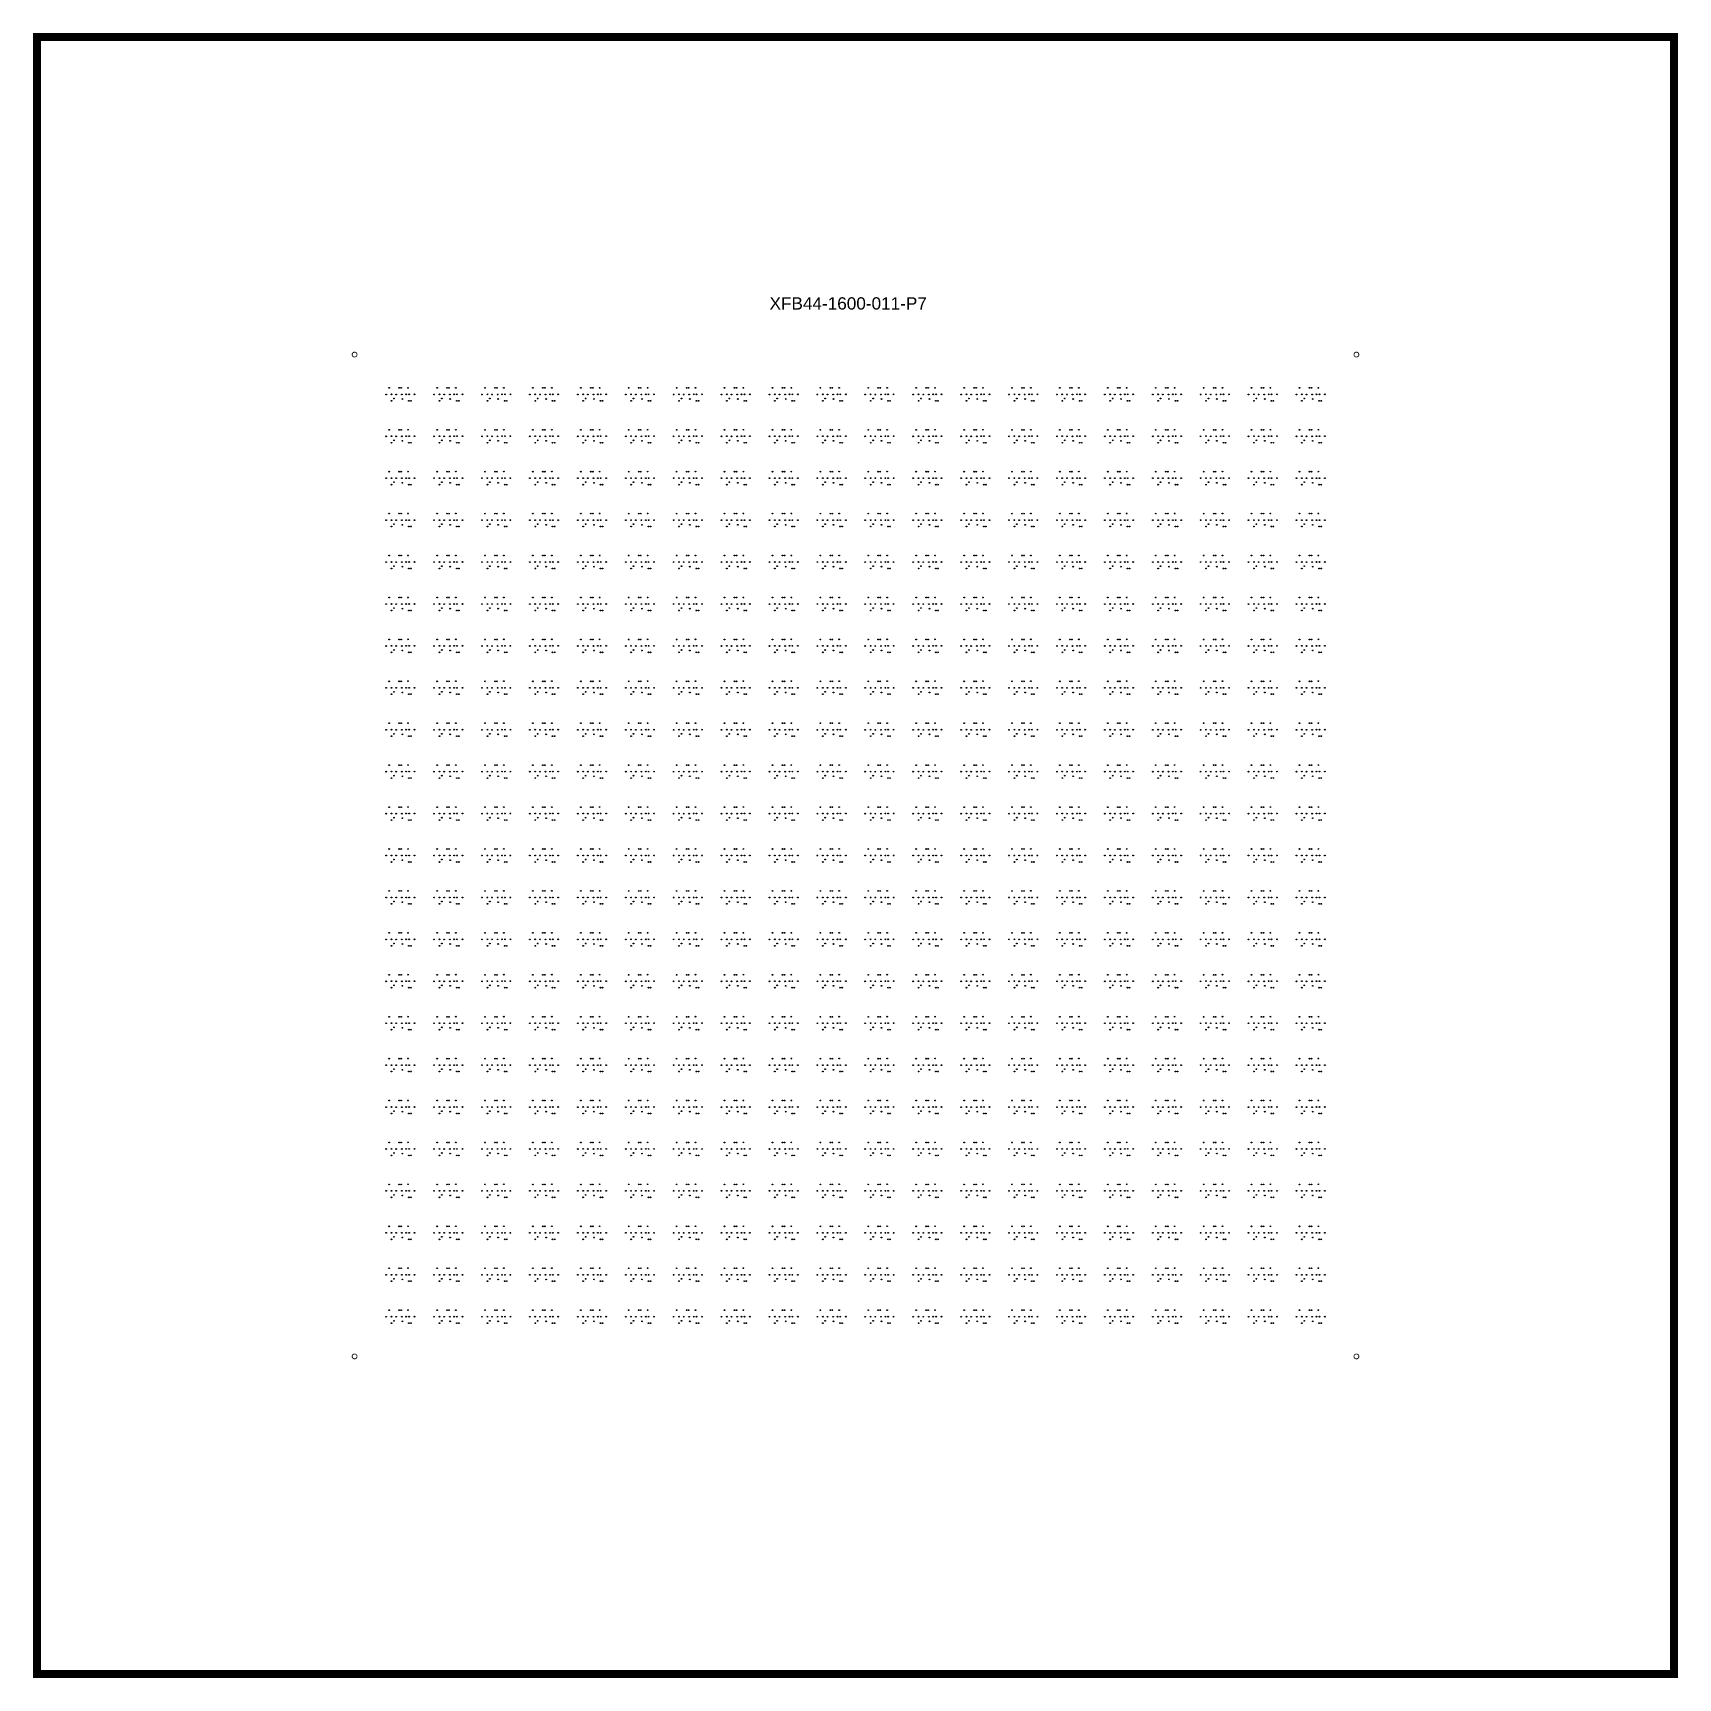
# Model space of a CAD drawing. Extents: x -100 to 100, y -100 to 100.
import ezdxf

# ---------------------------------------------------------------- set-up
doc = ezdxf.new("R2010")
doc.units = 0
doc.layers.add('P7', color=7, linetype='continuous')
doc.styles.get("Standard").update_dxf_attribs({"font": 'ARIAL.TTF'})

# ---------------------------------------------------------------- blocks, each defined once
blk = doc.blocks.new('LDI_XFB44-1600-011_P7_B1')
at = {"layer": 'P7'}
for centre in [(-56.98, -55.55), (-55.75, -55.55), (-55.51, -55.55), (-54.67, -55.54), (-51.12, -55.55), (-49.9, -55.55), (-49.66, -55.55), (-48.82, -55.54), (-45.27, -55.55), (-44.05, -55.55), (-43.8, -55.55), (-42.96, -55.54), (-39.42, -55.55), (-38.19, -55.55), (-37.95, -55.55), (-37.11, -55.54), (-33.56, -55.55), (-32.34, -55.55), (-32.09, -55.55), (-31.26, -55.54), (-27.71, -55.55), (-26.49, -55.55), (-26.24, -55.55), (-25.4, -55.54), (-21.85, -55.55), (-20.63, -55.55), (-20.39, -55.55), (-19.55, -55.54), (-16, -55.55), (-14.78, -55.55), (-14.53, -55.55), (-13.7, -55.54), (-10.15, -55.55), (-8.92, -55.55), (-8.68, -55.55), (-7.84, -55.54), (-4.29, -55.55), (-3.07, -55.55), (-2.83, -55.55), (-1.99, -55.54), (1.56, -55.55), (2.78, -55.55), (3.03, -55.55), (3.87, -55.54), (7.41, -55.55), (8.64, -55.55), (8.88, -55.55), (9.72, -55.54), (13.27, -55.55), (14.49, -55.55), (14.74, -55.55), (15.57, -55.54), (19.12, -55.55), (20.34, -55.55), (20.59, -55.55), (21.43, -55.54), (24.97, -55.55), (26.2, -55.55), (26.44, -55.55), (27.28, -55.54), (30.83, -55.55), (32.05, -55.55), (32.3, -55.55), (33.13, -55.54), (36.68, -55.55), (37.9, -55.55), (38.15, -55.55), (38.99, -55.54), (42.54, -55.55), (43.76, -55.55), (44, -55.55), (44.84, -55.54), (48.39, -55.55), (49.61, -55.55), (49.86, -55.55), (50.69, -55.54), (54.24, -55.55), (55.47, -55.55), (55.71, -55.55), (56.55, -55.54), (-57.34, -56.35), (-56.69, -56.34), (-56.68, -57.13), (-56.39, -56.84), (-56.11, -56.35), (-55.43, -56.35), (-55.36, -56.91), (-54.89, -56.34), (-54.57, -57.13), (-54.54, -56.34), (-54.31, -57.13), (-53.88, -56.34), (-51.49, -56.35), (-50.83, -56.34), (-50.83, -57.13), (-50.53, -56.84), (-50.26, -56.35), (-49.57, -56.35), (-49.51, -56.91), (-49.04, -56.34), (-48.72, -57.13), (-48.69, -56.34), (-48.46, -57.13), (-48.02, -56.34), (-45.64, -56.35), (-44.98, -56.34), (-44.97, -57.13), (-44.68, -56.84), (-44.41, -56.35), (-43.72, -56.35), (-43.65, -56.91), (-43.18, -56.34), (-42.86, -57.13), (-42.83, -56.34), (-42.61, -57.13), (-42.17, -56.34), (-39.78, -56.35), (-39.13, -56.34), (-39.12, -57.13), (-38.83, -56.84), (-38.55, -56.35), (-37.87, -56.35), (-37.8, -56.91), (-37.33, -56.34), (-37.01, -57.13), (-36.98, -56.34), (-36.75, -57.13), (-36.32, -56.34), (-33.93, -56.35), (-33.27, -56.34), (-33.27, -57.13), (-32.97, -56.84), (-32.7, -56.35), (-32.01, -56.35), (-31.95, -56.91), (-31.48, -56.34), (-31.16, -57.13), (-31.13, -56.34), (-30.9, -57.13), (-30.46, -56.34), (-28.07, -56.35), (-27.42, -56.34), (-27.41, -57.13), (-27.12, -56.84), (-26.84, -56.35), (-26.16, -56.35), (-26.09, -56.91), (-25.62, -56.34), (-25.3, -57.13), (-25.27, -56.34), (-25.04, -57.13), (-24.61, -56.34), (-22.22, -56.35), (-21.57, -56.34), (-21.56, -57.13), (-21.26, -56.84), (-20.99, -56.35), (-20.31, -56.35), (-20.24, -56.91), (-19.77, -56.34), (-19.45, -57.13), (-19.42, -56.34), (-19.19, -57.13), (-18.75, -56.34), (-16.37, -56.35), (-15.71, -56.34), (-15.71, -57.13), (-15.41, -56.84), (-15.14, -56.35), (-14.45, -56.35), (-14.38, -56.91), (-13.92, -56.34), (-13.59, -57.13), (-13.57, -56.34), (-13.34, -57.13), (-12.9, -56.34), (-10.51, -56.35), (-9.86, -56.34), (-9.85, -57.13), (-9.56, -56.84), (-9.28, -56.35), (-8.6, -56.35), (-8.53, -56.91), (-8.06, -56.34), (-7.74, -57.13), (-7.71, -56.34), (-7.48, -57.13), (-7.05, -56.34), (-4.66, -56.35), (-4, -56.34), (-4, -57.13), (-3.7, -56.84), (-3.43, -56.35), (-2.74, -56.35), (-2.68, -56.91), (-2.21, -56.34), (-1.89, -57.13), (-1.86, -56.34), (-1.63, -57.13), (-1.19, -56.34), (1.19, -56.35), (1.85, -56.34), (1.86, -57.13), (2.15, -56.84), (2.42, -56.35), (3.11, -56.35), (3.18, -56.91), (3.65, -56.34), (3.97, -57.13), (3.99, -56.34), (4.22, -57.13), (4.66, -56.34), (7.05, -56.35), (7.7, -56.34), (7.71, -57.13), (8, -56.84), (8.28, -56.35), (8.96, -56.35), (9.03, -56.91), (9.5, -56.34), (9.82, -57.13), (9.85, -56.34), (10.08, -57.13), (10.51, -56.34), (12.9, -56.35), (13.56, -56.34), (13.56, -57.13), (13.86, -56.84), (14.13, -56.35), (14.82, -56.35), (14.88, -56.91), (15.35, -56.34), (15.67, -57.13), (15.7, -56.34), (15.93, -57.13), (16.37, -56.34), (18.75, -56.35), (19.41, -56.34), (19.42, -57.13), (19.71, -56.84), (19.99, -56.35), (20.67, -56.35), (20.74, -56.91), (21.21, -56.34), (21.53, -57.13), (21.56, -56.34), (21.78, -57.13), (22.22, -56.34), (24.61, -56.35), (25.26, -56.34), (25.27, -57.13), (25.56, -56.84), (25.84, -56.35), (26.52, -56.35), (26.59, -56.91), (27.06, -56.34), (27.38, -57.13), (27.41, -56.34), (27.64, -57.13), (28.07, -56.34), (30.46, -56.35), (31.12, -56.34), (31.12, -57.13), (31.42, -56.84), (31.69, -56.35), (32.38, -56.35), (32.44, -56.91), (32.91, -56.34), (33.23, -57.13), (33.26, -56.34), (33.49, -57.13), (33.93, -56.34), (36.32, -56.35), (36.97, -56.34), (36.98, -57.13), (37.27, -56.84), (37.55, -56.35), (38.23, -56.35), (38.3, -56.91), (38.77, -56.34), (39.09, -57.13), (39.12, -56.34), (39.35, -57.13), (39.78, -56.34), (42.17, -56.35), (42.82, -56.34), (42.83, -57.13), (43.13, -56.84), (43.4, -56.35), (44.08, -56.35), (44.15, -56.91), (44.62, -56.34), (44.94, -57.13), (44.97, -56.34), (45.2, -57.13), (45.64, -56.34), (48.02, -56.35), (48.68, -56.34), (48.68, -57.13), (48.98, -56.84), (49.25, -56.35), (49.94, -56.35), (50.01, -56.91), (50.48, -56.34), (50.8, -57.13), (50.82, -56.34), (51.05, -57.13), (51.49, -56.34), (53.88, -56.35), (54.53, -56.34), (54.54, -57.13), (54.83, -56.84), (55.11, -56.35), (55.79, -56.35), (55.86, -56.91), (56.33, -56.34), (56.65, -57.13), (56.68, -56.34), (56.91, -57.13), (57.34, -56.34)]:
    blk.add_circle(centre, 0.0454, dxfattribs=at)

msp = doc.modelspace()

# ---------------------------------------------------------------- linework, layer by layer
at = {"layer": 'P7', "const_width": 1}
msp.add_lwpolyline([(-100, 100), (100, 100), (100, -100), (-100, -100)], close=True, dxfattribs=at)
at = {"layer": 'P7', "const_width": 0.1}
for points in [[(-61.5, 61.2, 1), (-60.9, 61.2, 1)], [(60.9, 61.2, 1), (61.5, 61.2, 1)], [(-61.5, -61.2, 1), (-60.9, -61.2, 1)], [(60.9, -61.2, 1), (61.5, -61.2, 1)]]:
    msp.add_lwpolyline(points, format="xyb", close=True, dxfattribs=at)

# ---------------------------------------------------------------- block references
at = {"layer": 'P7'}
for p in [(0, 112.68), (0, 107.56), (0, 102.44), (0, 97.32), (0, 92.2), (0, 87.07), (0, 81.95), (0, 76.83), (0, 71.71), (0, 66.59), (0, 61.46), (0, 56.34), (0, 51.22), (0, 46.1), (0, 40.98), (0, 35.85), (0, 30.73), (0, 25.61), (0, 20.49), (0, 15.37), (0, 10.24), (0, 5.12), (0, 0)]:
    msp.add_blockref('LDI_XFB44-1600-011_P7_B1', p, dxfattribs=at)

# ---------------------------------------------------------------- texts
msp.add_text('XFB44-1600-011-P7', height=1.5, dxfattribs=at).set_placement((-10.5, 66.7))

doc.saveas('drawing.dxf')
